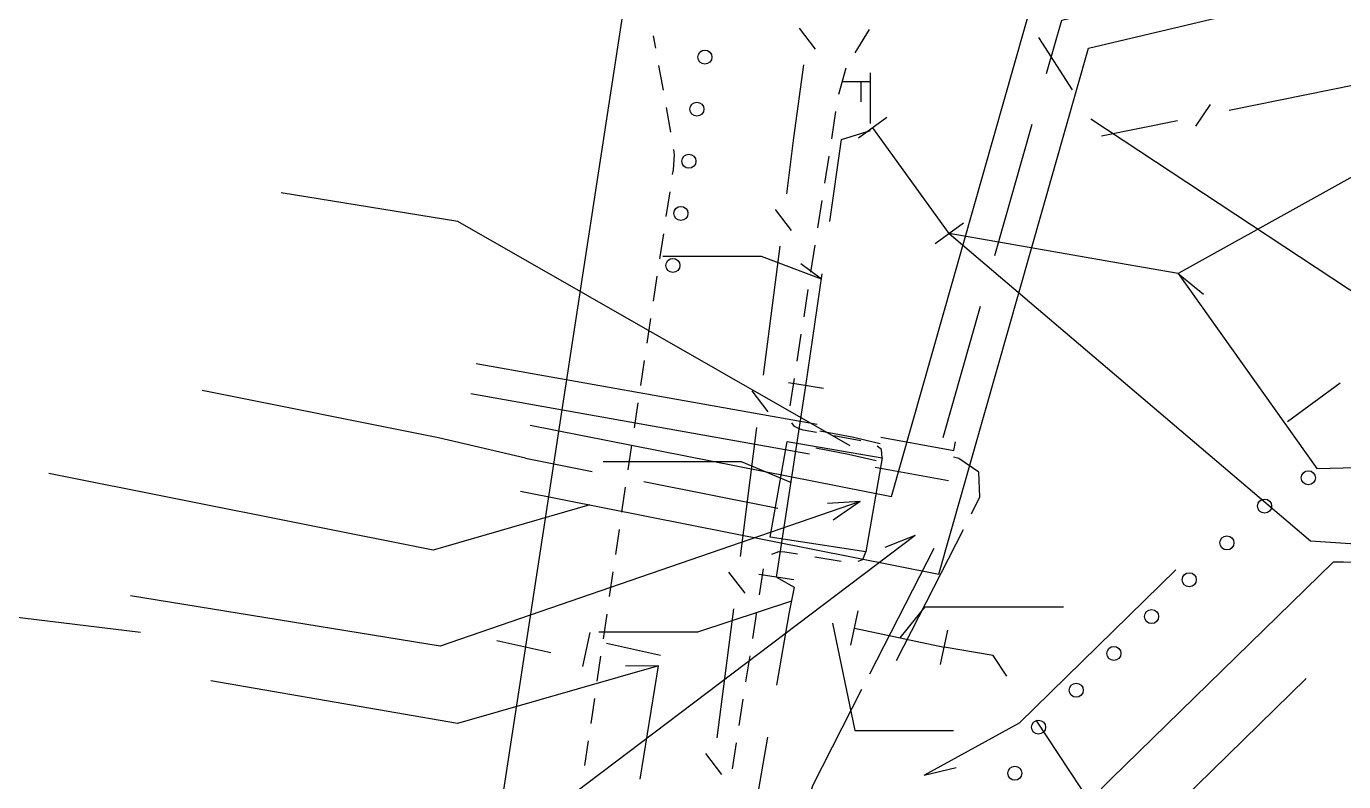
# Model space of a CAD drawing. Header units: metres. Extents: x 3206 to 3701, y 9896 to 11410.
# Drawn here: x 3609.64 to 3647.13, y 11227.84 to 11249.34 of the extents above; entities that cross this region are included whole.
import ezdxf

# ---------------------------------------------------------------- set-up
doc = ezdxf.new("R2010")
doc.units = ezdxf.units.M
for name, color, linetype in [('BUILDING', 7, 'Continuous'), ('CURB', 7, 'Continuous'), ('ELECTR_CABLE', 7, 'Continuous'), ('ELECTR_CABLE_COMM', 7, 'Continuous'), ('GROUND', 7, 'Continuous'), ('HEAT', 7, 'Continuous'), ('SEWER', 7, 'Continuous')]:
    doc.layers.add(name, color=color, linetype=linetype)

# ---------------------------------------------------------------- blocks, each defined once
blk = doc.blocks.new('МОЖЖЕВЕЛЬНИК_СКАЛЬНЫЙ')
blk.add_circle((0, 0), 0.2)

msp = doc.modelspace()

# ---------------------------------------------------------------- linework, layer by layer
at = {"layer": 'BUILDING'}
for points in [[(3599.832, 11197.11), (3608.35, 11252.543), (3626.618, 11249.736), (3618.101, 11194.303)], [(3633.53, 11234.38), (3630.811, 11234.805), (3631.29, 11237.522), (3634.003, 11237.062), (3633.53, 11234.38)], [(3652.29, 11223.33), (3648.53, 11227.26), (3651.877, 11230.573), (3652.37, 11231.06), (3652.42, 11233.99), (3648.644, 11234.06), (3647.133, 11234.088), (3646.832, 11234.094), (3640.518, 11227.922), (3640.232, 11227.642), (3645.277, 11222.482), (3648.238, 11219.453), (3648.434, 11219.641), (3652.29, 11223.33)]]:
    msp.add_lwpolyline(points, close=True, dxfattribs=at)
at = {"layer": 'CURB'}
for points in [[(3627.479, 11249.073), (3627.543, 11248.721)], [(3633.23, 11248.586), (3633.64, 11249.252)], [(3627.632, 11248.229), (3627.76, 11247.526)], [(3632.764, 11247.405), (3632.97, 11248.16)], [(3627.85, 11247.034), (3627.978, 11246.331)], [(3632.564, 11246.14), (3632.684, 11246.912)], [(3628.056, 11245.837), (3628.075, 11245.685), (3628.045, 11245.255), (3628.025, 11245.126)], [(3632.366, 11244.874), (3632.487, 11245.646)], [(3627.951, 11244.631), (3627.844, 11243.924)], [(3632.169, 11243.607), (3632.289, 11244.38)], [(3627.77, 11243.43), (3627.663, 11242.723)], [(3631.971, 11242.341), (3632.092, 11243.113)], [(3627.588, 11242.228), (3627.482, 11241.521)], [(3631.774, 11241.075), (3631.894, 11241.847)], [(3627.407, 11241.027), (3627.3, 11240.32)], [(3631.576, 11239.808), (3631.697, 11240.581)], [(3627.226, 11239.826), (3627.119, 11239.119)], [(3631.379, 11238.542), (3631.499, 11239.314)], [(3627.044, 11238.624), (3626.938, 11237.917)], [(3632.131, 11237.776), (3631.754, 11237.845), (3631.637, 11237.888), (3631.506, 11237.953), (3631.429, 11238.054)], [(3626.863, 11237.423), (3626.757, 11236.716)], [(3633.392, 11237.546), (3632.623, 11237.686)], [(3634.003, 11237.062), (3633.975, 11237.295), (3633.855, 11237.395)], [(3626.682, 11236.221), (3626.58, 11235.514)], [(3626.508, 11235.019), (3626.405, 11234.312)], [(3630.86, 11234.32), (3631.057, 11234.395), (3631.229, 11234.386), (3631.593, 11234.325)], [(3633.315, 11234.115), (3633.452, 11234.163), (3633.53, 11234.38)], [(3632.086, 11234.242), (3632.828, 11234.117)], [(3626.333, 11233.817), (3626.23, 11233.109)], [(3630.506, 11233.159), (3630.621, 11233.902)], [(3626.158, 11232.614), (3626.055, 11231.907)], [(3630.314, 11231.921), (3630.429, 11232.665)], [(3625.983, 11231.412), (3625.88, 11230.705)], [(3630.122, 11230.683), (3630.237, 11231.427)], [(3625.808, 11230.21), (3625.705, 11229.502)], [(3629.93, 11229.446), (3630.045, 11230.189)], [(3625.633, 11229.007), (3625.53, 11228.3)], [(3629.738, 11228.208), (3629.853, 11228.951)]]:
    msp.add_lwpolyline(points, dxfattribs=at)
at = {"layer": 'ELECTR_CABLE'}
for points in [[(3670.805, 11255.936), (3669.053, 11255.065), (3667.494, 11253.134), (3659.072, 11250.715), (3659.102, 11248.512), (3650.144, 11246.592), (3642.422, 11242.304), (3640.725, 11242.6), (3635.91, 11243.439)], [(3633.666, 11246.573), (3633.666, 11248.012)], [(3633.666, 11247.759), (3632.878, 11247.759)], [(3633.389, 11247.742), (3633.389, 11247.187)], [(3634.134, 11246.742), (3633.324, 11246.155)], [(3632.505, 11243.783), (3632.843, 11246.12), (3633.662, 11246.373)], [(3635.91, 11243.439), (3633.729, 11246.449)], [(3633.09, 11237.403), (3621.917, 11243.781), (3616.895, 11244.601)], [(3636.315, 11243.733), (3635.505, 11243.146)], [(3635.91, 11243.439), (3646.188, 11234.696), (3654.128, 11234.166)], [(3632.268, 11242.145), (3630.568, 11242.791), (3627.755, 11242.791)], [(3632.268, 11242.145), (3631.685, 11242.581)], [(3631.83, 11239.113), (3632.29, 11242.298)], [(3642.422, 11242.304), (3646.367, 11236.757), (3654.28, 11236.955)], [(3642.422, 11242.304), (3643.148, 11241.716)], [(3622.441, 11239.747), (3632.15, 11238.022)], [(3622.288, 11238.886), (3631.93, 11237.174)], [(3630.987, 11233.66), (3631.83, 11239.113)], [(3632.324, 11239.037), (3631.336, 11239.189)], [(3647.035, 11239.182), (3645.538, 11238.088)], [(3633.938, 11237.462), (3633.141, 11237.648), (3632.225, 11237.818)], [(3633.959, 11237.649), (3636.043, 11237.27)], [(3636.043, 11237.27), (3636.088, 11237.516)], [(3633.824, 11236.976), (3633.038, 11237.158), (3632.111, 11237.331)], [(3636.537, 11235.464), (3636.783, 11235.946), (3636.746, 11236.651), (3636.176, 11237.042), (3636.029, 11237.082)], [(3631.403, 11236.355), (3629.991, 11236.948), (3626.058, 11236.948)], [(3633.803, 11236.789), (3635.887, 11236.41)], [(3633.372, 11235.816), (3621.417, 11231.696), (3612.603, 11233.136)], [(3633.372, 11235.816), (3632.44, 11235.759)], [(3633.372, 11235.816), (3632.603, 11235.287)], [(3634.405, 11231.296), (3636.309, 11235.019)], [(3633.65, 11230.916), (3635.477, 11234.489)], [(3631.481, 11233.583), (3630.492, 11233.736)], [(3630.987, 11233.66), (3631.492, 11233.378), (3631.342, 11232.615)], [(3635.193, 11228.031), (3637.905, 11229.517), (3642.356, 11233.868)], [(3631.415, 11232.984), (3628.745, 11232.098), (3625.933, 11232.098)], [(3631.342, 11232.615), (3630.991, 11230.586)], [(3633.105, 11231.727), (3633.314, 11232.705)], [(3634.507, 11231.938), (3635.226, 11232.815), (3639.158, 11232.815)], [(3632.581, 11232.35), (3633.22, 11229.304), (3636.033, 11229.304)], [(3633.209, 11232.216), (3635.765, 11231.669)], [(3635.661, 11231.18), (3635.87, 11232.158)], [(3637.55, 11230.845), (3637.16, 11231.435), (3635.765, 11231.669)], [(3633.547, 11217.654), (3641.619, 11226.429), (3646.069, 11230.78)], [(3631.759, 11226.832), (3632.024, 11227.737), (3633.422, 11230.471)], [(3640.737, 11226.07), (3640.611, 11226.219), (3638.378, 11229.594)], [(3630.735, 11229.108), (3630.031, 11225.051)], [(3635.193, 11228.031), (3636.102, 11228.244)]]:
    msp.add_lwpolyline(points, dxfattribs=at)
at = {"layer": 'ELECTR_CABLE_COMM'}
for points in [[(3632.098, 11248.69), (3631.645, 11249.286)], [(3638.448, 11249.021), (3639.406, 11247.536)], [(3631.283, 11244.574), (3631.488, 11246.17), (3631.77, 11248.245)], [(3643.873, 11246.955), (3648.187, 11247.823)], [(3642.93, 11246.495), (3643.345, 11247.119)], [(3639.939, 11246.703), (3650.002, 11240.067), (3657.916, 11240.067)], [(3640.245, 11246.225), (3642.402, 11246.659)], [(3631.417, 11243.533), (3630.959, 11244.126)], [(3630.623, 11239.413), (3631.093, 11243.086)], [(3630.757, 11238.372), (3630.298, 11238.965)], [(3629.962, 11234.252), (3630.432, 11237.925)], [(3630.096, 11233.212), (3629.638, 11233.805)], [(3629.301, 11229.091), (3629.772, 11232.764)], [(3629.435, 11228.051), (3628.977, 11228.644)]]:
    msp.add_lwpolyline(points, dxfattribs=at)
at = {"layer": 'GROUND'}
msp.add_lwpolyline([(3680.635, 11298.581), (3676.38, 11283.896), (3673.579, 11283.323), (3674.669, 11277.991), (3662.511, 11236.032), (3658.228, 11241.255), (3651.193, 11235.486), (3652.42, 11233.99), (3648.644, 11234.06), (3647.133, 11234.088), (3646.832, 11234.094), (3640.518, 11227.922), (3640.232, 11227.642), (3645.277, 11222.482), (3648.238, 11219.453), (3648.434, 11219.641), (3652.29, 11223.33), (3648.53, 11227.26), (3651.877, 11230.573), (3652.37, 11231.06), (3652.42, 11233.99), (3659.439, 11225.43), (3642.25, 11166.105)], dxfattribs=at)
at = {"layer": 'HEAT'}
for points in [[(3623.7, 11236.11), (3635.613, 11233.751), (3639.869, 11248.716), (3667.096, 11255.155), (3666.025, 11260.798)], [(3623.983, 11237.991), (3634.265, 11235.955), (3638.347, 11250.308), (3664.89, 11256.585), (3664.079, 11260.86)], [(3638.678, 11247.998), (3639.108, 11249.512), (3641.356, 11250.044)], [(3637.205, 11242.819), (3638.267, 11246.555)], [(3635.732, 11237.64), (3636.794, 11241.376)], [(3623.842, 11237.051), (3621.366, 11237.631), (3614.642, 11238.973)], [(3623.842, 11237.051), (3625.747, 11236.674)], [(3625.679, 11235.719), (3621.216, 11234.431), (3610.279, 11236.615)], [(3627.218, 11236.382), (3631.028, 11235.628)], [(3634.939, 11234.853), (3621.188, 11224.448), (3614.435, 11225.371)], [(3634.939, 11234.853), (3634.07, 11234.509)]]:
    msp.add_lwpolyline(points, dxfattribs=at)
at = {"layer": 'SEWER'}
for points in [[(3597.916, 11239.304), (3605.477, 11232.998), (3612.891, 11232.095)], [(3624.571, 11231.509), (3623.032, 11231.851)], [(3625.475, 11231.119), (3625.689, 11232.086)], [(3627.686, 11231.431), (3626.156, 11231.771)], [(3627.63, 11231.136), (3621.906, 11229.5), (3614.888, 11230.715)], [(3627.63, 11231.136), (3626.696, 11231.129)], [(3627.107, 11227.913), (3627.63, 11231.136)]]:
    msp.add_lwpolyline(points, dxfattribs=at)

# ---------------------------------------------------------------- block references
at = {"layer": 'BUSH'}
for p in [(3628.952, 11248.464), (3628.724, 11246.982), (3628.497, 11245.499), (3628.269, 11244.016), (3628.041, 11242.534), (3646.129, 11236.492), (3644.885, 11235.687), (3643.813, 11234.639), (3642.74, 11233.59), (3641.668, 11232.542), (3640.595, 11231.493), (3639.522, 11230.445), (3638.451, 11229.394), (3637.774, 11228.082)]:
    msp.add_blockref('МОЖЖЕВЕЛЬНИК_СКАЛЬНЫЙ', p, dxfattribs=at)

doc.saveas('drawing.dxf')
